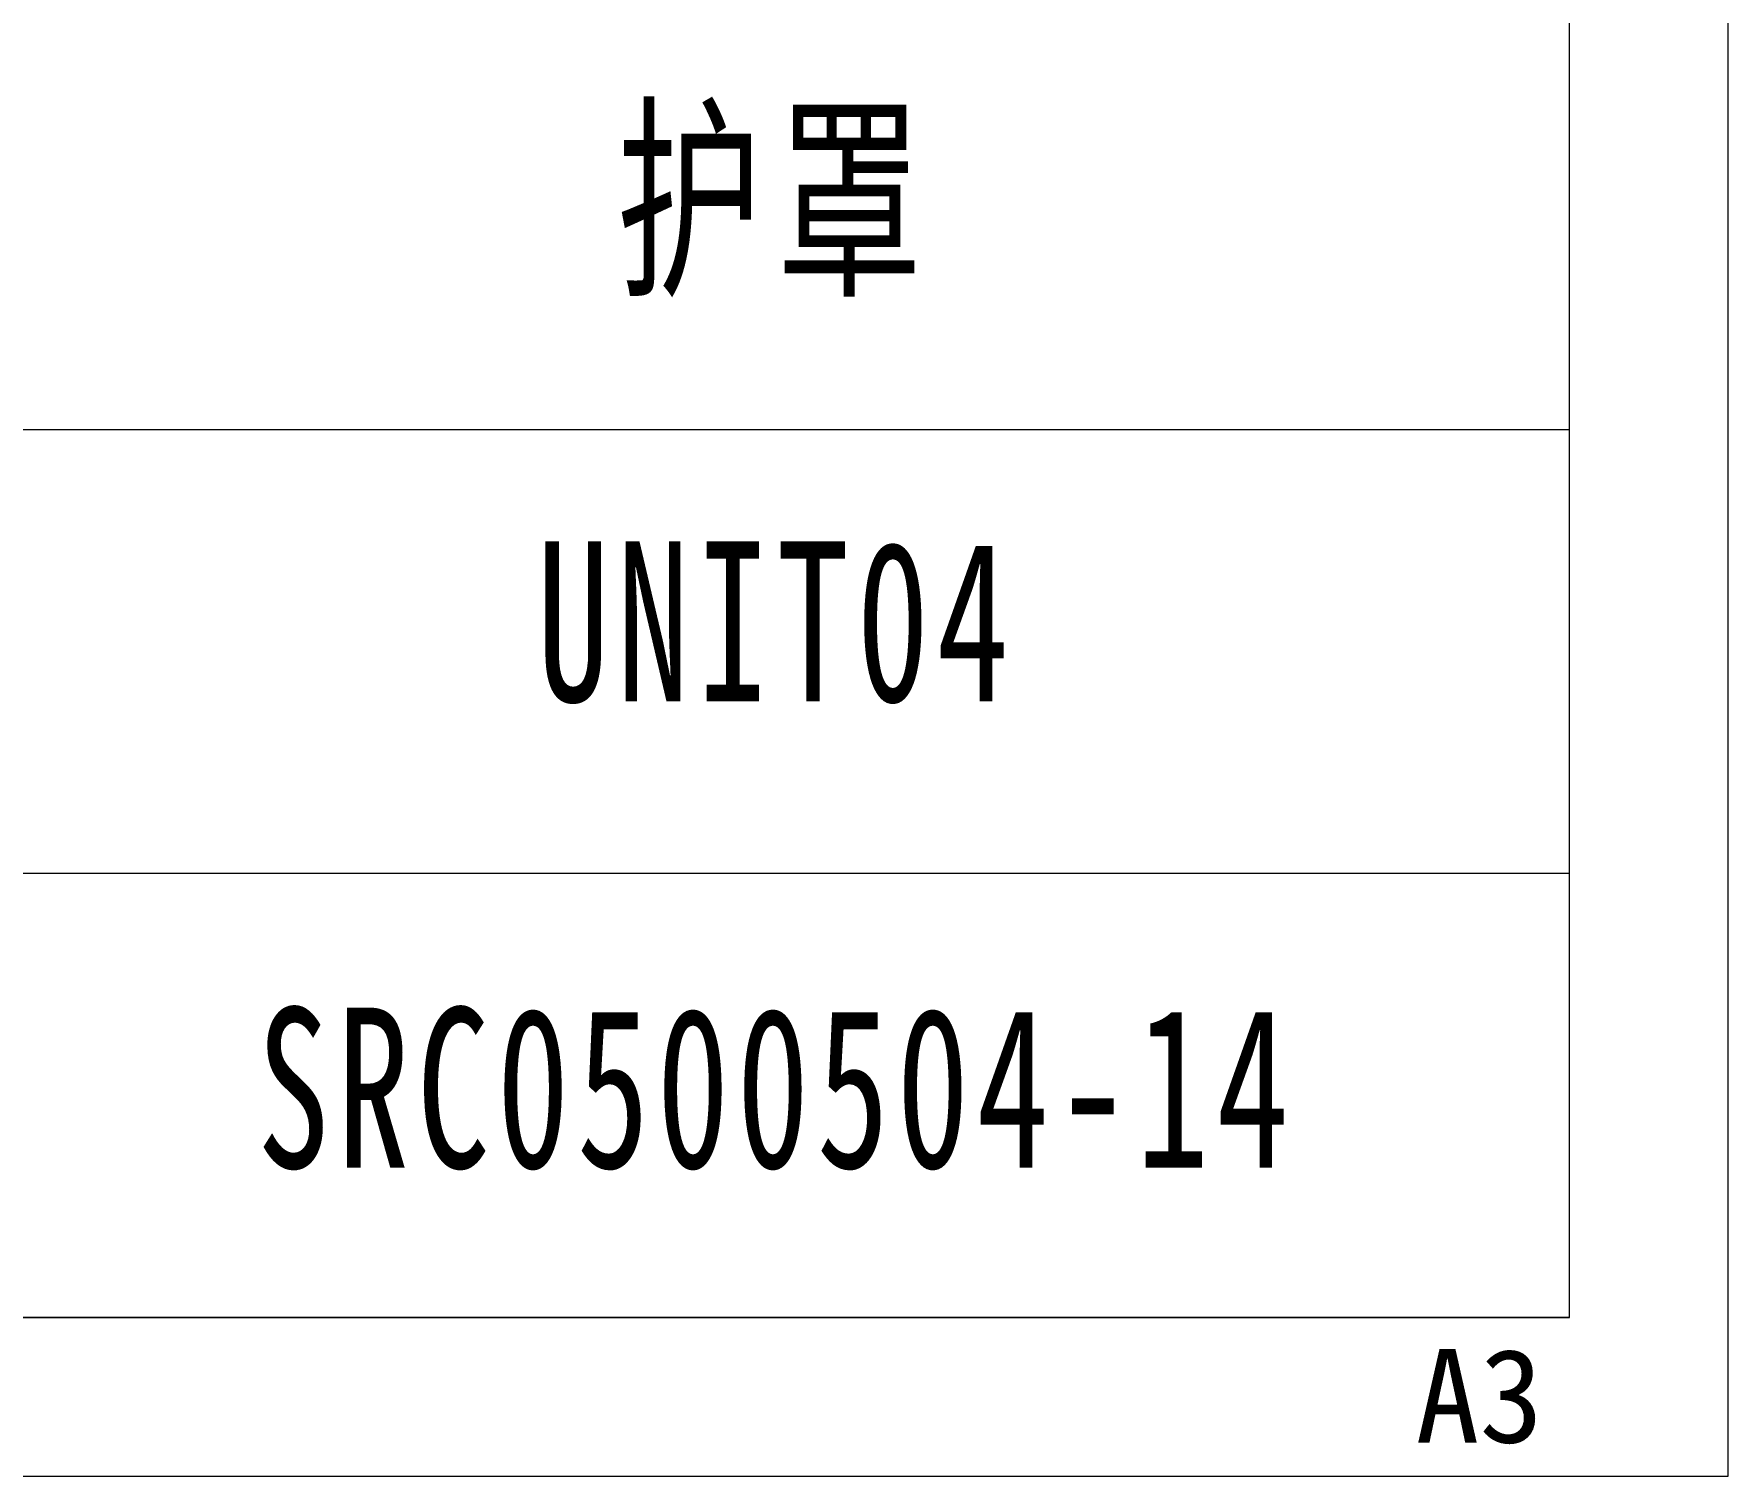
# Model space of a CAD drawing. Header units: millimetres. Extents: x -15766 to 80009, y -9701 to 15159.
# Drawn here: x -12100.5 to -12047, y 4666.5 to 4712 of the extents above; entities that cross this region are included whole.
import ezdxf

# ---------------------------------------------------------------- set-up
doc = ezdxf.new("R2010")
doc.units = ezdxf.units.MM
for name, color, linetype, lineweight in [('CDRAFT0', 7, 'Continuous', 18), ('title_frame', 7, 'Continuous', 18), ('尺寸线层', 3, 'Continuous', 18), ('粗实线层_1', 7, 'Continuous', 15)]:
    doc.layers.add(name, color=color, linetype=linetype, lineweight=lineweight)
doc.styles.add('STYLE1', font='')
doc.styles.add('标准', font='', dxfattribs={"width": 0.667})
doc.styles.get('STYLE1').set_extended_font_data('宋体')
doc.styles.get('标准').set_extended_font_data('宋体')

# ---------------------------------------------------------------- blocks, each defined once
blk = doc.blocks.new('*X1435')
at = {"layer": 'CDRAFT0'}
for p, q in [((420, 0), (420, 297)), ((0, 0), (420, 0))]:
    blk.add_line(p, q, dxfattribs=at)
at = {"layer": '粗实线层_1'}
for p, q in [((415, 5), (415, 292)), ((25, 5), (415, 5))]:
    blk.add_line(p, q, dxfattribs=at)

msp = doc.modelspace()

# ---------------------------------------------------------------- linework, layer by layer
at = {"layer": '粗实线层_1'}
for p, q in [((-12052.03915, 4671.51982), (-12052.03915, 4727.51982)), ((-12052.03915, 4699.51982), (-12102.03915, 4699.51982)), ((-12052.03915, 4685.51982), (-12102.03915, 4685.51982)), ((-12052.03915, 4671.51982), (-12232.03915, 4671.51982))]:
    msp.add_line(p, q, dxfattribs=at)

# ---------------------------------------------------------------- block references
at = {"layer": 'title_frame'}
msp.add_blockref('*X1435', (-12467.03915, 4666.51982), dxfattribs=at)

# ---------------------------------------------------------------- texts
at = {"layer": 'title_frame', "color": 3, "insert": (-12056.89359, 4667.5263), "char_height": 2.958904, "width": 5.8684932, "attachment_point": 7, "style": 'STYLE1'}
msp.add_mtext('A3', dxfattribs=at)
at = {"layer": '尺寸线层', "attachment_point": 5, "line_spacing_factor": 1.15057, "style": '标准'}
for s, insert, char_height, width in [('{\\T1.1;护罩}', (-12077.03915, 4706.50056), 5.050306, 29.4580043), ('{\\T1.1;UNIT04}', (-12077.03915, 4693.43351), 5.0503058, 29.4580043), ('{\\T1.1;SRC0500504-14}', (-12077.03915, 4678.72754), 5.0503058, 29.3737905)]:
    msp.add_mtext(s, dxfattribs=dict(at, insert=insert, char_height=char_height, width=width))

doc.saveas('drawing.dxf')
